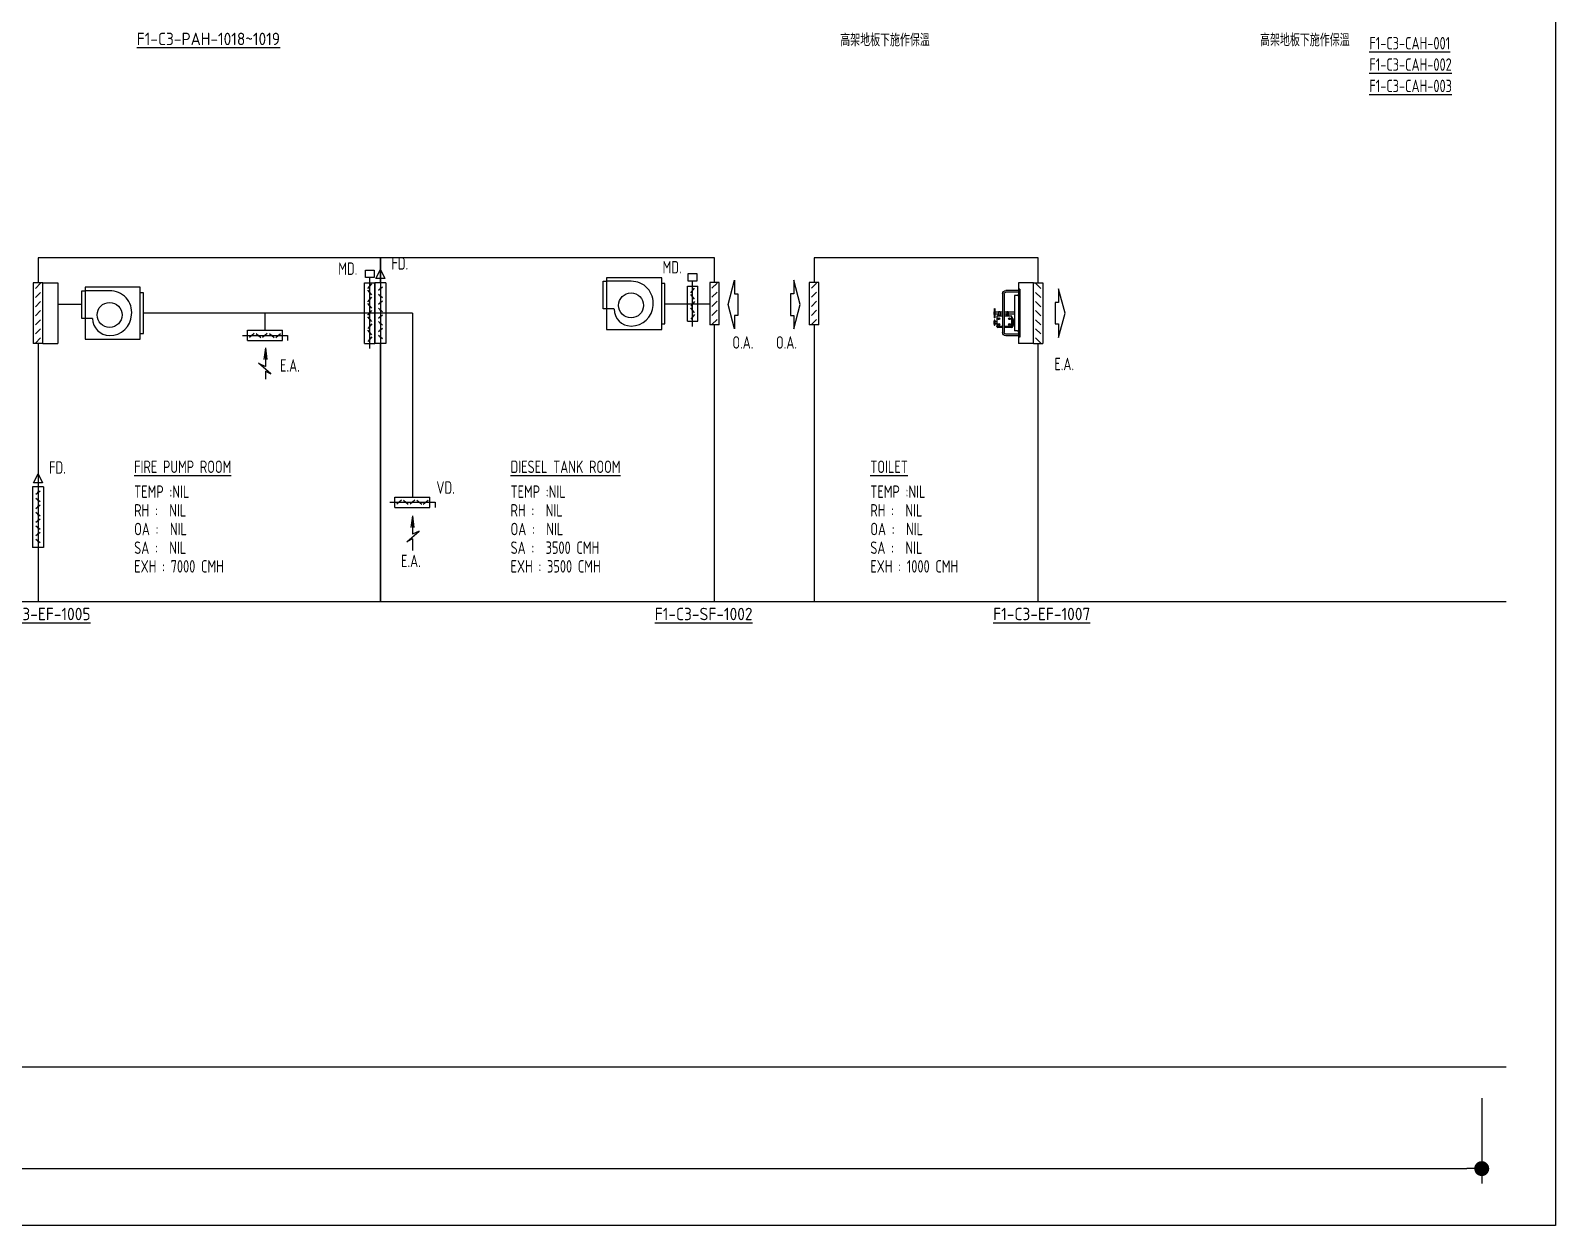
# Model space of a CAD drawing. Extents: x 41366 to 42076, y 84937 to 85507.
# Drawn here: x 41770 to 42076.3, y 84936.7 to 85176.7 of the extents above; entities that cross this region are included whole.
import ezdxf
from ezdxf.enums import TextEntityAlignment as Align

# ---------------------------------------------------------------- set-up
doc = ezdxf.new("R2010")
doc.units = 0
doc.header["$LTSCALE"] = 10
for name, color, linetype in [('A-DETL-01', 1, 'Continuous'), ('ARROW-1', 12, 'Continuous'), ('G-ANNO-NPLT', 1, 'Continuous'), ('M-DETL-22', 22, 'Continuous'), ('M-DUCT', 6, 'Continuous'), ('M-DUCT-DAPR', 3, 'Continuous'), ('M-EQPM-FFU', 3, 'Continuous'), ('M-EXHS-DAPR', 2, 'Continuous'), ('M-EXHS-EQPM', 3, 'Continuous'), ('M-EXHS-TEXT', 4, 'Continuous'), ('M-HVAC-EQPM', 22, 'Continuous'), ('M-HVAC-EQPM-TEXT', 4, 'Continuous'), ('M-HVAC-TEXT', 4, 'Continuous'), ('SL', 1, 'Continuous')]:
    doc.layers.add(name, color=color, linetype=linetype)
doc.styles.add('AA-TXT', font='isocp.shx', dxfattribs={"width": 0.8, "bigfont": 'chineset.shx'})
doc.styles.add('STDTEXT', font='isocp.shx', dxfattribs={"bigfont": 'chineset.shx'})

# ---------------------------------------------------------------- blocks, each defined once
blk = doc.blocks.new('_Dot')
at = {"color": 0, "linetype": 'ByBlock', "lineweight": -2}
blk.add_line((-0.5, 0), (-1, 0), dxfattribs=at)
at = {"color": 0, "linetype": 'ByBlock', "const_width": 0.5}
blk.add_lwpolyline([(-0.25, 0, 1), (0.25, 0, 1)], format="xyb", close=True, dxfattribs=at)
blk = doc.blocks.new('VDD')
at = {"layer": 'M-DETL-22'}
for p, q in [((-31.4, -9.4), (-44.9, -20.6)), ((-13.3, -20.6), (-26.8, -9.4)), ((-6.7, -20.6), (6.7, -9.4)), ((25.7, -20.6), (12.3, -9.4)), ((30.9, -20.6), (44.3, -9.4))]:
    blk.add_line(p, q, dxfattribs=at)
at = {"layer": 'M-DETL-22', "const_width": 1.8}
for points in [[(-39.1, -15, 1), (-37.3, -15, 1)], [(-20.9, -15, 1), (-19.1, -15, 1)], [(-0.9, -15, 1), (0.9, -15, 1)], [(18.1, -15, 1), (19.9, -15, 1)], [(36.7, -15, 1), (38.5, -15, 1)]]:
    blk.add_lwpolyline(points, format="xyb", close=True, dxfattribs=at)
at = {"layer": 'M-EXHS-DAPR'}
for p, q in [((-65, -15), (-65, 0)), ((50, 0), (-50, 0)), ((-50, 0), (-50, -30)), ((50, 0), (50, -30)), ((65, -15), (-65, -15)), ((50, -30), (-50, -30))]:
    blk.add_line(p, q, dxfattribs=at)
blk = doc.blocks.new('0-S')
at = {"layer": 'M-EXHS-EQPM', "color": 1}
blk.add_lwpolyline([(0, 0), (-291, -79), (-129, -79), (-129, -118), (129, -118), (129, -79), (291, -79), (0, 0)], dxfattribs=at)

msp = doc.modelspace()

# ---------------------------------------------------------------- linework, layer by layer
at = {"color": 2}
for p, q in [((42061.53, 84962.28), (42061.53, 84945.11)), ((41365.92, 84948.11), (42058.53, 84948.11))]:
    msp.add_line(p, q, dxfattribs=at)
at = {"layer": 'A-DETL-01', "linetype": 'Continuous'}
msp.add_line((42066.44, 84968.46), (41367.1, 84968.46), dxfattribs=at)
at = {"layer": 'DEFPOINTS', "color": 1}
msp.add_lwpolyline([(41365.57, 85507.15), (42076.35, 85507.15), (42076.35, 84936.69), (41365.57, 84936.69)], close=True, dxfattribs=at)
at = {"layer": 'G-ANNO-NPLT'}
msp.add_line((41389.94, 85062), (42066.44, 85062), dxfattribs=at)
at = {"layer": 'M-DETL-22'}
for p, q in [((41837.78, 85124.88), (41838.57, 85125.82)), ((41838.57, 85123.61), (41837.78, 85124.55)), ((41837.78, 85122.21), (41838.57, 85123.15)), ((41902.64, 85124.02), (41903.43, 85124.96)), ((41903.43, 85122.76), (41902.64, 85123.7)), ((41838.57, 85120.94), (41837.78, 85121.88)), ((41837.78, 85119.54), (41838.57, 85120.48)), ((41903.43, 85122.29), (41902.64, 85121.35)), ((41903.43, 85120.02), (41902.64, 85120.96)), ((41903.43, 85119.66), (41902.64, 85118.72)), ((41838.57, 85118.27), (41837.78, 85119.21)), ((41838.57, 85117.81), (41837.78, 85116.87)), ((41838.57, 85115.54), (41837.78, 85116.48)), ((41838.57, 85115.18), (41837.78, 85114.24))]:
    msp.add_line(p, q, dxfattribs=at)
at = {"layer": 'M-DETL-22', "const_width": 0.126}
for points in [[(41838.18, 85125.41, -1), (41838.18, 85125.29, -1)], [(41838.18, 85124.15, -1), (41838.18, 85124.02, -1)], [(41838.18, 85122.74, -1), (41838.18, 85122.62, -1)], [(41903.04, 85124.56, -1), (41903.04, 85124.43, -1)], [(41903.04, 85123.29, -1), (41903.04, 85123.16, -1)], [(41838.18, 85121.48, -1), (41838.18, 85121.35, -1)], [(41838.18, 85120.07, -1), (41838.18, 85119.95, -1)], [(41903.04, 85121.89, -1), (41903.04, 85121.76, -1)], [(41903.04, 85120.55, -1), (41903.04, 85120.43, -1)], [(41838.18, 85118.81, -1), (41838.18, 85118.68, -1)], [(41838.18, 85117.4, -1), (41838.18, 85117.28, -1)], [(41903.04, 85119.25, -1), (41903.04, 85119.13, -1)], [(41838.18, 85116.07, -1), (41838.18, 85115.94, -1)], [(41838.18, 85114.77, -1), (41838.18, 85114.64, -1)]]:
    msp.add_lwpolyline(points, format="xyb", close=True, dxfattribs=at)
at = {"layer": 'M-DUCT'}
for p, q in [((41780.34, 85121.64), (41775.5, 85121.64)), ((41846.74, 85119.92), (41792.74, 85119.92)), ((41817.14, 85119.92), (41817.14, 85116.5)), ((41846.74, 85119.92), (41846.74, 85082.99)), ((41897.47, 85121.82), (41906.47, 85121.82))]:
    msp.add_line(p, q, dxfattribs=at)
at = {"layer": 'M-DUCT-DAPR'}
for p, q in [((41839.43, 85126.86), (41840.33, 85128.66)), ((41840.33, 85128.66), (41841.23, 85126.86)), ((41839.23, 85126), (41839.23, 85113.84)), ((41841.43, 85126), (41839.23, 85126)), ((41841.23, 85126.86), (41839.43, 85126.86)), ((41840.33, 85126.86), (41840.33, 85113.12)), ((41841.43, 85126), (41841.43, 85113.84)), ((41839.92, 85124.53), (41840.74, 85125.22)), ((41839.92, 85123.75), (41840.74, 85123.06)), ((41839.92, 85121.7), (41840.74, 85122.39)), ((41839.92, 85120.91), (41840.74, 85120.22)), ((41840.74, 85119.55), (41839.92, 85118.86)), ((41839.92, 85118.22), (41840.74, 85117.53)), ((41840.74, 85116.86), (41839.92, 85116.17)), ((41841.43, 85113.84), (41839.23, 85113.84)), ((41839.92, 85115.52), (41840.74, 85114.83)), ((41770.65, 85085.87), (41771.55, 85087.67)), ((41772.45, 85085.87), (41770.65, 85085.87)), ((41771.55, 85087.67), (41772.45, 85085.87)), ((41771.55, 85085.87), (41771.55, 85072.13)), ((41770.45, 85085.01), (41770.45, 85072.85)), ((41772.65, 85085.01), (41770.45, 85085.01)), ((41771.14, 85083.54), (41771.96, 85084.23)), ((41771.14, 85082.76), (41771.96, 85082.07)), ((41772.65, 85085.01), (41772.65, 85072.85)), ((41771.14, 85080.71), (41771.96, 85081.4)), ((41771.14, 85079.92), (41771.96, 85079.23)), ((41771.96, 85078.56), (41771.14, 85077.87)), ((41771.14, 85077.23), (41771.96, 85076.54)), ((41771.96, 85075.87), (41771.14, 85075.18)), ((41771.14, 85074.54), (41771.96, 85073.84)), ((41772.65, 85072.85), (41770.45, 85072.85))]:
    msp.add_line(p, q, dxfattribs=at)
for centre, start, end in [((41840.33, 85124.88), 90, 270), ((41840.33, 85123.4), 90, 270), ((41840.33, 85124.88), 270, 90), ((41840.33, 85123.4), 270, 90), ((41840.33, 85122.04), 90, 270), ((41840.33, 85120.57), 90, 270), ((41840.33, 85122.04), 270, 90), ((41840.33, 85120.57), 270, 90), ((41840.33, 85119.2), 0, 180), ((41840.33, 85119.2), 180, 0), ((41840.33, 85117.87), 90, 270), ((41840.33, 85116.51), 0, 180), ((41840.33, 85116.51), 180, 0), ((41840.33, 85117.87), 270, 90), ((41840.33, 85115.18), 90, 270), ((41840.33, 85115.18), 270, 90), ((41771.55, 85083.89), 90, 270), ((41771.55, 85083.89), 270, 90), ((41771.55, 85082.41), 90, 270), ((41771.55, 85081.05), 90, 270), ((41771.55, 85079.58), 90, 270), ((41771.55, 85082.41), 270, 90), ((41771.55, 85081.05), 270, 90), ((41771.55, 85079.58), 270, 90), ((41771.55, 85078.21), 0, 180), ((41771.55, 85078.21), 180, 0), ((41771.55, 85076.88), 90, 270), ((41771.55, 85076.88), 270, 90), ((41771.55, 85075.52), 0, 180), ((41771.55, 85075.52), 180, 0), ((41771.55, 85074.19), 90, 270), ((41771.55, 85074.19), 270, 90)]:
    msp.add_arc(centre, 0.103, start, end, dxfattribs=at)
at = {"layer": 'M-EQPM-FFU'}
for p, q in [((41772.5, 85126), (41770.6, 85126)), ((41770.6, 85126), (41770.6, 85113.84)), ((41772.5, 85126), (41775.5, 85126)), ((41772.5, 85113.84), (41772.5, 85126)), ((41775.5, 85126), (41775.5, 85113.84)), ((41841.43, 85126), (41841.43, 85113.84)), ((41908.37, 85126.1), (41906.47, 85126.1)), ((41906.47, 85126.1), (41906.47, 85117.55)), ((41908.37, 85117.55), (41908.37, 85126.1)), ((41908.37, 85117.55), (41908.37, 85126.1)), ((41928.37, 85126.1), (41926.47, 85126.1)), ((41926.47, 85126.1), (41926.47, 85117.55)), ((41928.37, 85117.55), (41928.37, 85126.1)), ((41928.37, 85117.55), (41928.37, 85126.1)), ((41971.47, 85126), (41968.47, 85126)), ((41968.47, 85126), (41968.47, 85113.84)), ((41971.47, 85126), (41973.37, 85126)), ((41971.47, 85113.84), (41971.47, 85126)), ((41973.37, 85126), (41973.37, 85113.84)), ((41908.37, 85117.55), (41906.47, 85117.55)), ((41928.37, 85117.55), (41926.47, 85117.55)), ((41772.5, 85113.84), (41770.6, 85113.84)), ((41772.5, 85113.84), (41775.5, 85113.84)), ((41971.47, 85113.84), (41968.47, 85113.84)), ((41971.47, 85113.84), (41973.37, 85113.84)), ((41772.65, 85085.01), (41772.65, 85072.85))]:
    msp.add_line(p, q, dxfattribs=at)
at = {"layer": 'M-EXHS-DAPR'}
for p, q in [((41837.13, 85113.84), (41837.13, 85126)), ((41837.13, 85126), (41839.23, 85126)), ((41838.18, 85112.79), (41838.18, 85127.05)), ((41839.23, 85113.84), (41839.23, 85126)), ((41903.04, 85117.27), (41903.04, 85126.37)), ((41901.99, 85118.32), (41901.99, 85125.32)), ((41901.99, 85125.32), (41904.09, 85125.32)), ((41904.09, 85118.32), (41904.09, 85125.32)), ((41901.99, 85118.32), (41904.09, 85118.32)), ((41837.13, 85113.84), (41839.23, 85113.84))]:
    msp.add_line(p, q, dxfattribs=at)
for points in [[(41839.05, 85128.55), (41839.05, 85127.05), (41837.31, 85127.05), (41837.31, 85128.55)], [(41903.91, 85127.87), (41903.91, 85126.37), (41902.17, 85126.37), (41902.17, 85127.87)]]:
    msp.add_lwpolyline(points, close=True, dxfattribs=at)
at = {"layer": 'M-HVAC-EQPM', "color": 1}
for p, q in [((41771.03, 85124.87), (41772.07, 85125.92)), ((41890.67, 85126.33), (41885.73, 85126.33)), ((41885.73, 85126.33), (41885.73, 85120.76)), ((41906.89, 85124.92), (41907.94, 85125.97)), ((41926.89, 85124.92), (41927.94, 85125.97)), ((41972.94, 85124.87), (41971.89, 85125.92)), ((41771.03, 85123.05), (41772.07, 85124.09)), ((41785.93, 85124.42), (41780.99, 85124.42)), ((41780.99, 85124.42), (41780.99, 85118.86)), ((41906.89, 85123.1), (41907.94, 85124.14)), ((41926.89, 85123.1), (41927.94, 85124.14)), ((41972.94, 85123.05), (41971.89, 85124.09)), ((41771.03, 85121.22), (41772.07, 85122.27)), ((41771.03, 85119.39), (41772.07, 85120.44)), ((41887.24, 85120.76), (41885.73, 85120.76)), ((41906.89, 85121.27), (41907.94, 85122.32)), ((41906.89, 85119.44), (41907.94, 85120.49)), ((41926.89, 85121.27), (41927.94, 85122.32)), ((41926.89, 85119.44), (41927.94, 85120.49)), ((41972.94, 85121.22), (41971.89, 85122.27)), ((41972.94, 85119.39), (41971.89, 85120.44)), ((41771.03, 85117.57), (41772.07, 85118.61)), ((41771.03, 85115.74), (41772.07, 85116.79)), ((41782.51, 85118.86), (41780.99, 85118.86)), ((41906.89, 85117.62), (41907.94, 85118.66)), ((41926.89, 85117.62), (41927.94, 85118.66)), ((41972.94, 85117.57), (41971.89, 85118.61)), ((41972.94, 85115.74), (41971.89, 85116.79)), ((41771.03, 85113.91), (41772.07, 85114.96)), ((41972.94, 85113.91), (41971.89, 85114.96))]:
    msp.add_line(p, q, dxfattribs=at)
at = {"layer": 'M-HVAC-EQPM'}
for p, q in [((41965.29, 85123.81), (41965.29, 85116.03)), ((41965.6, 85123.81), (41965.6, 85116.03)), ((41968.47, 85124.44), (41965.92, 85124.44)), ((41968.47, 85124.13), (41965.92, 85124.13)), ((41967.66, 85123.49), (41967.66, 85116.35)), ((41968.26, 85123.49), (41967.66, 85123.49)), ((41968.47, 85124.76), (41968.47, 85115.08)), ((41968.78, 85124.76), (41968.47, 85124.76)), ((41968.78, 85124.76), (41968.78, 85115.08)), ((41963.61, 85120.22), (41963.51, 85120.22)), ((41963.51, 85120.22), (41963.51, 85119.62)), ((41963.61, 85119.62), (41963.51, 85119.62)), ((41963.69, 85120.81), (41963.61, 85120.84)), ((41963.61, 85120.84), (41963.61, 85119)), ((41963.61, 85120.22), (41963.61, 85119.62)), ((41963.69, 85120.81), (41963.76, 85120.84)), ((41963.76, 85120.84), (41963.76, 85119)), ((41964.49, 85120.12), (41963.76, 85120.12)), ((41964.49, 85119.72), (41963.76, 85119.72)), ((41964.29, 85119.42), (41964.29, 85119.32)), ((41964.49, 85120.23), (41964.49, 85119.42)), ((41964.49, 85120.23), (41964.79, 85120.23)), ((41964.79, 85120.23), (41964.79, 85119.42)), ((41965.29, 85120.12), (41964.79, 85120.12)), ((41965.29, 85119.72), (41964.79, 85119.72)), ((41964.99, 85119.42), (41964.99, 85119.32)), ((41966.12, 85120.12), (41965.6, 85120.12)), ((41966.12, 85119.72), (41965.6, 85119.72)), ((41965.92, 85119.42), (41965.92, 85119.32)), ((41966.12, 85120.23), (41966.12, 85119.42)), ((41966.12, 85120.23), (41966.42, 85120.23)), ((41966.42, 85120.23), (41966.42, 85119.42)), ((41967.66, 85120.12), (41966.42, 85120.12)), ((41967.66, 85119.72), (41966.42, 85119.72)), ((41966.62, 85119.42), (41966.62, 85119.32)), ((41963.61, 85118.3), (41963.51, 85118.3)), ((41963.51, 85118.3), (41963.51, 85117.7)), ((41963.61, 85117.7), (41963.51, 85117.7)), ((41963.69, 85119.03), (41963.61, 85119)), ((41963.69, 85118.5), (41963.61, 85118.54)), ((41963.61, 85118.54), (41963.61, 85117.5)), ((41963.61, 85118.3), (41963.61, 85117.7)), ((41963.69, 85117.53), (41963.61, 85117.5)), ((41963.69, 85119.03), (41963.76, 85119)), ((41963.69, 85118.5), (41963.76, 85118.54)), ((41963.69, 85117.53), (41963.76, 85117.5)), ((41963.76, 85118.54), (41963.76, 85117.5)), ((41964.12, 85118.2), (41963.76, 85118.2)), ((41964.12, 85117.8), (41963.76, 85117.8)), ((41964.16, 85117.22), (41964.16, 85117.3)), ((41965.29, 85117.02), (41964.36, 85117.02)), ((41967.17, 85117.02), (41965.6, 85117.02)), ((41967.14, 85119.07), (41967.17, 85119.07)), ((41967.37, 85118.87), (41967.37, 85117.22)), ((41967.37, 85118.55), (41967.52, 85118.55)), ((41967.37, 85117.55), (41967.52, 85117.55)), ((41967.52, 85118.55), (41967.52, 85117.55)), ((41968.26, 85116.35), (41967.66, 85116.35)), ((41968.47, 85115.71), (41965.92, 85115.71)), ((41968.47, 85115.4), (41965.92, 85115.4)), ((41968.78, 85115.08), (41968.47, 85115.08))]:
    msp.add_line(p, q, dxfattribs=at)
for points in [[(41885.73, 85120.76), (41885.08, 85120.76), (41885.08, 85126.33), (41885.73, 85126.33)], [(41896.82, 85117.76), (41897.47, 85117.76), (41897.47, 85125.89), (41896.82, 85125.89)], [(41780.99, 85118.86), (41780.34, 85118.86), (41780.34, 85124.42), (41780.99, 85124.42)], [(41792.09, 85115.86), (41792.74, 85115.86), (41792.74, 85123.98), (41792.09, 85123.98)], [(41964.79, 85119.42), (41964.29, 85119.42)], [(41964.79, 85119.42), (41964.99, 85119.42)], [(41966.42, 85119.42), (41965.92, 85119.42)], [(41966.42, 85119.42), (41966.62, 85119.42)], [(41964.12, 85119.32), (41964.12, 85117.3), (41965.29, 85117.3)], [(41965.29, 85119.32), (41964.12, 85119.32)], [(41965.6, 85117.3), (41967.14, 85117.3), (41967.14, 85119.32), (41965.6, 85119.32)]]:
    msp.add_lwpolyline(points, dxfattribs=at)
for points in [[(41885.73, 85116.62), (41896.82, 85116.62), (41896.82, 85127.02), (41885.73, 85127.02)], [(41780.99, 85114.72), (41792.09, 85114.72), (41792.09, 85125.12), (41780.99, 85125.12)]]:
    msp.add_lwpolyline(points, close=True, dxfattribs=at)
for points in [[(41965.29, 85123.81, -0.199015), (41965.47, 85124.26, -0.19881), (41965.92, 85124.44)], [(41965.6, 85123.81, -0.198912), (41965.7, 85124.03, -0.198912), (41965.92, 85124.13)], [(41965.92, 85115.4, -0.19881), (41965.47, 85115.58, -0.199015), (41965.29, 85116.03)], [(41965.92, 85115.71, -0.198912), (41965.7, 85115.81, -0.198912), (41965.6, 85116.03)]]:
    msp.add_lwpolyline(points, format="xyb", dxfattribs=at)
at = {"layer": 'M-HVAC-EQPM', "const_width": 0.06}
msp.add_lwpolyline([(41963.69, 85117.5), (41963.69, 85120.83)], dxfattribs=at)
at = {"layer": 'M-HVAC-EQPM', "color": 1}
for centre in [(41890.67, 85121.48), (41785.93, 85119.57)]:
    msp.add_circle(centre, 2.5, dxfattribs=at)
at = {"layer": 'M-HVAC-EQPM'}
for centre, radius in [((41964.55, 85118.8), 0.172), ((41964.55, 85117.64), 0.172), ((41964.55, 85118.8), 0.123), ((41964.55, 85117.64), 0.123), ((41966.67, 85118.8), 0.172), ((41966.67, 85117.64), 0.172), ((41966.67, 85118.8), 0.123), ((41966.67, 85117.64), 0.123)]:
    msp.add_circle(centre, radius, dxfattribs=at)
at = {"layer": 'M-HVAC-EQPM', "color": 1}
for centre, radius, start, end in [((41890.74, 85121.95), 4.38, 353.7563, 90.9586), ((41786, 85120.05), 4.38, 353.7563, 90.9586), ((41786, 85119.79), 4.36, 269.0709, 357.1108), ((41890.67, 85120.76), 3.42, 180, 270), ((41890.74, 85121.7), 4.36, 269.0709, 357.1108), ((41785.93, 85118.86), 3.42, 180, 270)]:
    msp.add_arc(centre, radius, start, end, dxfattribs=at)
at = {"layer": 'M-HVAC-EQPM'}
for centre, radius, start, end in [((41968.23, 85123.73), 0.239, 277.8469, 355.1442), ((41964.36, 85117.22), 0.2, 180, 270), ((41967.17, 85118.87), 0.2, 0, 90), ((41967.17, 85117.22), 0.2, 270, 0), ((41968.23, 85116.11), 0.239, 4.8558, 82.1531)]:
    msp.add_arc(centre, radius, start, end, dxfattribs=at)
at = {"layer": 'M-HVAC-TEXT'}
for p, q in [((41817.21, 85112.95), (41816.9, 85110.6)), ((41817.21, 85112.95), (41817.21, 85109.23)), ((41817.21, 85112.95), (41817.52, 85110.6)), ((41815.85, 85109.87), (41817.21, 85109.23)), ((41818.34, 85107.71), (41815.85, 85109.87)), ((41817.21, 85108.3), (41817.21, 85106.68)), ((41817.21, 85108.3), (41818.34, 85107.71)), ((41846.74, 85079.23), (41846.43, 85076.89)), ((41846.74, 85079.23), (41846.74, 85075.51)), ((41846.74, 85079.23), (41847.05, 85076.89)), ((41845.61, 85074), (41848.1, 85076.15)), ((41846.74, 85074.59), (41845.61, 85074)), ((41848.1, 85076.15), (41846.74, 85075.51)), ((41846.74, 85074.59), (41846.74, 85072.28))]:
    msp.add_line(p, q, dxfattribs=at)
at = {"layer": 'SL'}
for points in [[(41840.33, 85126), (41840.33, 85131), (41771.55, 85131), (41771.55, 85126)], [(41907.42, 85126), (41907.42, 85131), (41840.33, 85131), (41840.33, 85126)], [(41972.42, 85126), (41972.42, 85131), (41927.42, 85131), (41927.42, 85126)], [(41840.33, 85113.84), (41840.33, 85062), (41907.42, 85062), (41907.42, 85117.55)], [(41927.42, 85117.55), (41927.42, 85062), (41972.42, 85062), (41972.42, 85113.84)], [(41771.55, 85113.84), (41771.55, 85062), (41840.33, 85062), (41840.33, 85113.84)]]:
    msp.add_lwpolyline(points, dxfattribs=at)

# ---------------------------------------------------------------- block references
at = {"color": 2, "xscale": 3, "yscale": 3, "zscale": 3}
msp.add_blockref('_Dot', (42061.53, 84948.11), dxfattribs=at)
at = {"layer": 'ARROW-1', "yscale": 0.01679999999998927, "zscale": 0.01679999999998927}
for p, xscale, rotation in [((41910.14, 85121.65), -0.01679999999998927, 90), ((41924.66, 85121.65), 0.01679999999998927, 270), ((41977.84, 85119.92), 0.01679999999998927, 270)]:
    msp.add_blockref('0-S', p, dxfattribs=dict(at, xscale=xscale, rotation=rotation))
at = {"layer": 'M-DUCT', "xscale": 0.07000000000016371, "yscale": 0.07000000000016371, "zscale": 0.07000000000016371, "rotation": 180}
for p in [(41817.14, 85114.4), (41846.74, 85080.89)]:
    msp.add_blockref('VDD', p, dxfattribs=at)

# ---------------------------------------------------------------- texts
at = {"layer": 'M-EXHS-TEXT', "linetype": 'Continuous', "width": 0.8}
for s, style, p in [('高架地板下施作保溫', 'AA-TXT', (41932.68, 85174.78)), ('高架地板下施作保溫', 'AA-TXT', (42017, 85174.78)), ('MD.', 'STDTEXT', (41831.85, 85128.86)), ('FD.', 'STDTEXT', (41842.54, 85129.91)), ('MD.', 'STDTEXT', (41897, 85129.15)), ('E.A.', 'STDTEXT', (41820.17, 85109.41)), ('FD.', 'STDTEXT', (41773.76, 85088.92)), ('%%UFIRE PUMP ROOM', 'STDTEXT', (41790.86, 85089.07)), ('%%UDIESEL TANK ROOM', 'STDTEXT', (41866.46, 85089.07)), ('%%UTOILET', 'STDTEXT', (41938.72, 85089.07)), ('VD.', 'STDTEXT', (41851.57, 85084.9)), ('TEMP :NIL', 'STDTEXT', (41790.86, 85084.07)), ('TEMP :NIL', 'STDTEXT', (41866.46, 85084.07)), ('TEMP :NIL', 'STDTEXT', (41938.72, 85084.07)), ('RH :  NIL', 'STDTEXT', (41790.86, 85080.32)), ('RH :  NIL', 'STDTEXT', (41866.46, 85080.32)), ('RH :  NIL', 'STDTEXT', (41938.72, 85080.32)), ('OA :  NIL', 'STDTEXT', (41790.86, 85076.57)), ('OA :  NIL', 'STDTEXT', (41866.46, 85076.57)), ('OA :  NIL', 'STDTEXT', (41938.72, 85076.57)), ('SA :  NIL', 'STDTEXT', (41790.86, 85072.82)), ('SA :  3500 CMH', 'STDTEXT', (41866.46, 85072.82)), ('SA :  NIL', 'STDTEXT', (41938.72, 85072.82)), ('E.A.', 'STDTEXT', (41844.47, 85070.16)), ('EXH : 7000 CMH', 'STDTEXT', (41790.86, 85069.07)), ('EXH : 3500 CMH', 'STDTEXT', (41866.46, 85069.07)), ('EXH : 1000 CMH', 'STDTEXT', (41938.72, 85069.07))]:
    msp.add_text(s, height=2.5, dxfattribs=dict(at, style=style)).set_placement(p, align=Align.MIDDLE_LEFT)
at = {"layer": 'M-EXHS-TEXT', "linetype": 'Continuous', "style": 'STDTEXT', "width": 0.8}
for s, p in [('O.A.', (41915.24, 85114.04)), ('O.A.', (41924, 85114.04)), ('E.A.', (41979.65, 85109.71))]:
    msp.add_text(s, height=2.5, dxfattribs=at).set_placement(p, align=Align.MIDDLE_RIGHT)
at = {"layer": 'M-HVAC-EQPM-TEXT', "style": 'AA-TXT'}
for s, p in [('%%UF1-C3-PAH-1018~1019', (41791.38, 85175)), ('%%UF1-C3-EF-1005', (41762.53, 85059.5)), ('%%UF1-C3-SF-1002', (41895.43, 85059.5)), ('%%UF1-C3-EF-1007', (41963.4, 85059.5))]:
    msp.add_text(s, height=2.5, dxfattribs=at).set_placement(p, align=Align.MIDDLE_LEFT)
at = {"layer": 'M-HVAC-EQPM-TEXT', "linetype": 'Continuous', "style": 'AA-TXT', "width": 0.8}
for s, p in [('%%UF1-C3-CAH-001', (42038.95, 85172.89)), ('%%UF1-C3-CAH-002', (42038.95, 85168.6)), ('%%UF1-C3-CAH-003', (42038.95, 85164.31))]:
    msp.add_text(s, height=2.5, dxfattribs=at).set_placement(p)

doc.saveas('drawing.dxf')
